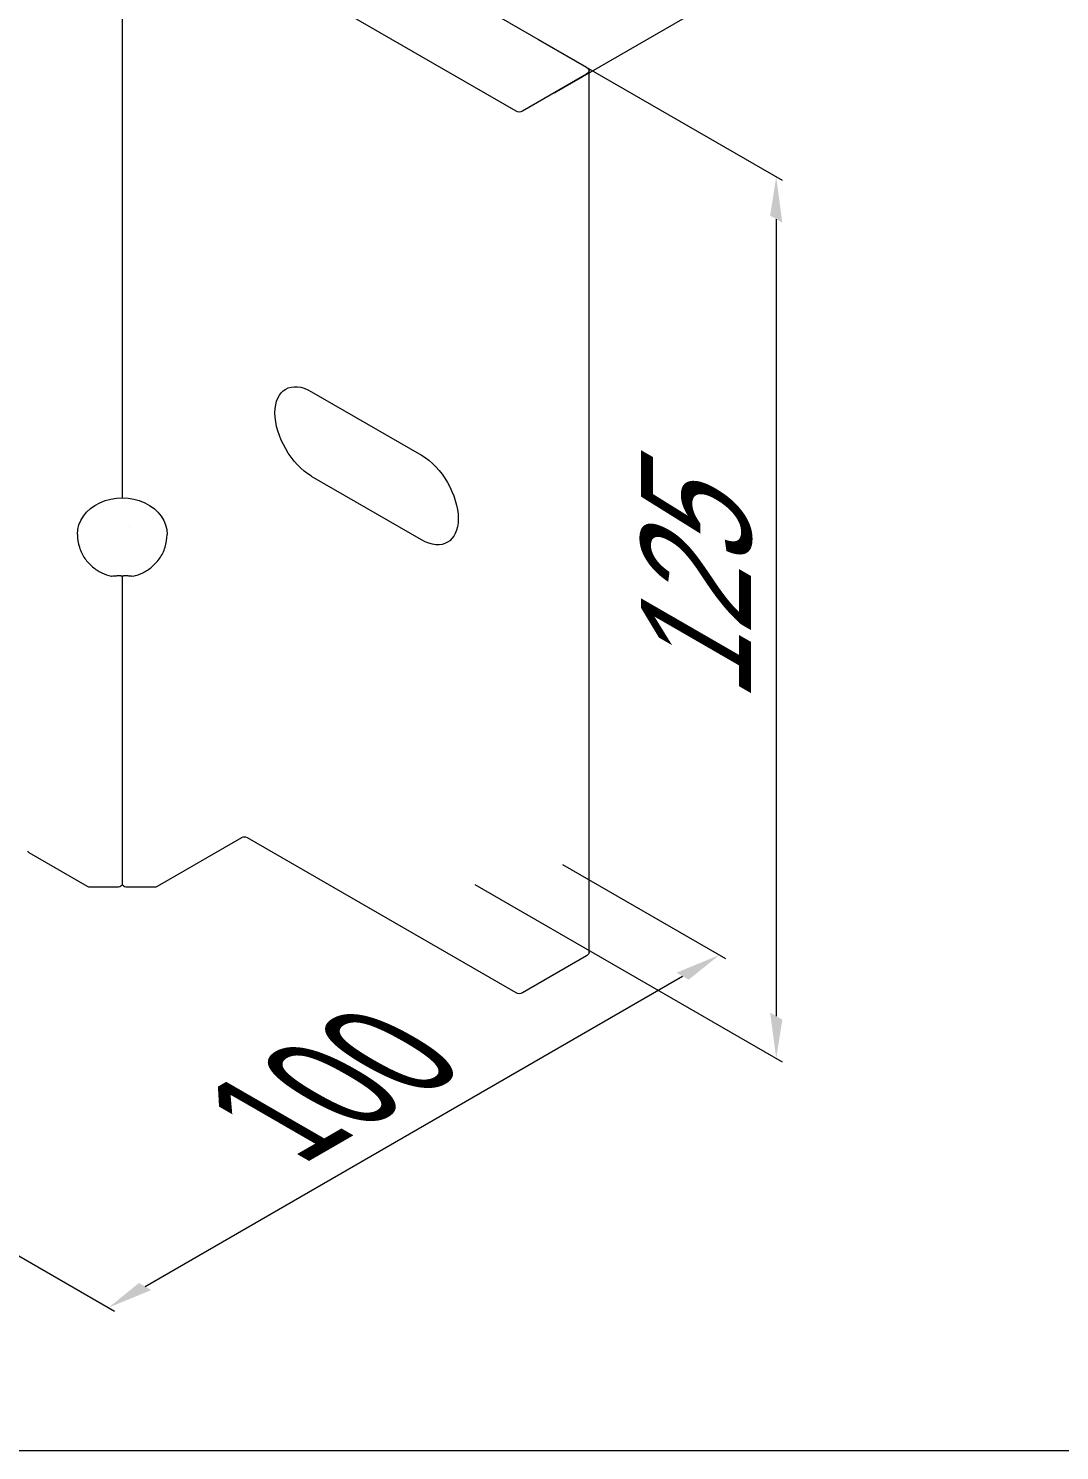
# Model space of a CAD drawing. Extents: x -37 to 4620, y -49 to 348.
# Drawn here: x 1790.93 to 1812.41, y 222.72 to 252.35 of the extents above; entities that cross this region are included whole.
import ezdxf

# ---------------------------------------------------------------- set-up
doc = ezdxf.new("R2010")
doc.units = 0
doc.header["$LTSCALE"] = 5
for name, color, linetype, lineweight in [('4', 160, 'CONTINUOUS', 18), ('PV-B6A89', 7, 'CONTINUOUS', 15), ('Рамки', 1, 'CONTINUOUS', 15)]:
    doc.layers.add(name, color=color, linetype=linetype, lineweight=lineweight)
doc.styles.add('18', font='russ.shx', dxfattribs={"width": 0.7, "height": 18})

msp = doc.modelspace()

# ---------------------------------------------------------------- linework, layer by layer
at = {"layer": '4', "extrusion": (-1.1e-15, 0.816497, 0.57735)}
for p, q in [((1801.886, 251.01, 52.688), (1806.323, 253.572, 49.065)), ((1802.057, 234.928, 39.577), (1805.449, 232.97, 42.347)), ((1793.357, 226.136, 52.012), (1804.558, 232.603, 42.866)), ((1781.665, 232.004, 43.712), (1792.721, 225.621, 52.739))]:
    msp.add_line(p, q, dxfattribs=at)
at = {"layer": '4', "extrusion": (-0.707107, -0.408248, 0.57735)}
for p, q in [((1801.548, 252.124, 51.112), (1806.635, 249.187, 55.266)), ((1806.508, 248.378, 54.539), (1806.508, 231.771, 42.796)), ((1800.229, 234.514, 37.046), (1806.635, 230.815, 42.276))]:
    msp.add_line(p, q, dxfattribs=at)
for points in [[(688.025, 1019.358, -1347.306), (688.279, 1019.613, -1347.306), (687.388, 1020.249, -1347.306)], [(702.407, 1004.976, -1347.306), (702.662, 1005.23, -1347.306), (703.298, 1004.339, -1347.306)]]:
    msp.add_solid(points, dxfattribs=at)
at = {"layer": '4', "extrusion": (-1.1e-15, 0.816497, 0.57735)}
for points in [[(-1804.431, -99.42, 214.668), (-1804.685, -99.166, 214.668), (-1805.322, -100.057, 214.668)], [(-1793.23, -88.22, 214.668), (-1793.485, -87.965, 214.668), (-1792.594, -87.329, 214.668)]]:
    msp.add_solid(points, dxfattribs=at)
at = {"layer": 'PV-B6A89', "extrusion": (-1.1e-15, 0.816497, 0.57735)}
for p, q in [((1793.963, 256.503, 36.462), (1802.554, 251.543, 36.462)), ((1801.09, 250.624, 36.462), (1795.49, 253.857, 36.462)), ((1792.881, 252.881, 36.462), (1792.881, 242.57, 36.462)), ((1802.554, 251.396, 36.462), (1801.218, 250.624, 36.462)), ((1802.607, 233.098, 36.462), (1802.607, 251.469, 36.462)), ((1796.827, 244.782, 36.462), (1799.118, 243.459, 36.462)), ((1799.118, 241.696, 36.462), (1796.827, 243.018, 36.462)), ((1792.853, 240.944, 36.462), (1792.857, 240.944, 36.462)), ((1792.881, 240.943, 36.462), (1792.881, 234.509, 36.462)), ((1792.908, 240.944, 36.462), (1792.905, 240.944, 36.462)), ((1795.363, 235.486, 36.462), (1793.607, 234.473, 36.462)), ((1801.09, 232.253, 36.462), (1795.49, 235.486, 36.462)), ((1792.154, 234.473, 36.462), (1790.94, 235.174, 36.462)), ((1792.803, 234.458, 36.462), (1792.218, 234.458, 36.462)), ((1792.881, 234.509, 36.462), (1792.851, 234.475, 36.462)), ((1792.911, 234.475, 36.462), (1792.881, 234.509, 36.462)), ((1793.544, 234.458, 36.462), (1792.959, 234.458, 36.462)), ((1802.554, 233.025, 36.462), (1801.218, 232.253, 36.462))]:
    msp.add_line(p, q, dxfattribs=at)
at = {"layer": 'PV-B6A89', "extrusion": (-5e-16, -4e-16, -1)}
for centre, major_axis, start_param, end_param in [((1802.427, 251.469, 36.462), (0.18, 0), -0.785398, 0.785398), ((1792.218, 234.509, 36.462), (-0.09, 0), -1.570796, -0.785398), ((1792.803, 234.489, 36.462), (-0.054, 0), -2.677945, -1.570796)]:
    msp.add_ellipse(centre, major_axis=major_axis, ratio=0.57735, start_param=start_param, end_param=end_param, dxfattribs=at)
at = {"layer": 'PV-B6A89', "extrusion": (-6e-16, -4e-16, -1)}
for centre, major_axis, start_param, end_param in [((1801.154, 250.661, 36.462), (-0.09, 0), -2.356194, -0.785398), ((1792.959, 234.489, 36.462), (-0.054, 0), -1.570796, -0.463648), ((1802.427, 233.098, 36.462), (0.18, 0), 0, 0.785398), ((1801.154, 232.29, 36.462), (-0.09, 0), -2.356194, -0.785398)]:
    msp.add_ellipse(centre, major_axis=major_axis, ratio=0.57735, start_param=start_param, end_param=end_param, dxfattribs=at)
at = {"layer": 'PV-B6A89', "extrusion": (-5e-16, -2e-16, -1)}
for centre, major_axis in [((1796.827, 243.9, 36.462), (-0.54, 0.935)), ((1799.118, 242.578, 36.462), (0.54, -0.935))]:
    msp.add_ellipse(centre, major_axis=major_axis, ratio=0.57735, start_param=-2.356194, end_param=0.785398, dxfattribs=at)
at = {"layer": 'PV-B6A89', "extrusion": (-5e-16, -3e-16, -1)}
msp.add_ellipse((1792.881, 241.806, 36.462), major_axis=(-0.935, 0), ratio=0.816497, start_param=0, end_param=3.141593, dxfattribs=at)
at = {"layer": 'PV-B6A89'}
msp.add_ellipse((1795.426, 235.45, 36.462), major_axis=(-0.09, 0), ratio=0.57735, start_param=-2.356194, end_param=-0.785398, dxfattribs=at)
at = {"layer": 'PV-B6A89', "extrusion": (-6e-16, -6e-16, -1)}
msp.add_ellipse((1791.004, 235.211, 36.462), major_axis=(-0.09, 0), ratio=0.57735, start_param=-0.785398, end_param=0, dxfattribs=at)
at = {"layer": 'PV-B6A89', "extrusion": (-6e-16, -1e-16, -1)}
msp.add_ellipse((1793.544, 234.509, 36.462), major_axis=(-0.09, 0), ratio=0.57735, start_param=-2.356194, end_param=-1.570796, dxfattribs=at)
at = {"layer": 'PV-B6A89'}
for points, knots in [([(1791.946, 241.806, 36.462), (1791.946, 241.715, 36.462), (1791.96, 241.625, 36.462), (1792.015, 241.456, 36.462), (1792.054, 241.378, 36.462), (1792.149, 241.241, 36.462), (1792.204, 241.182, 36.462), (1792.323, 241.082, 36.462), (1792.387, 241.041, 36.462), (1792.518, 240.977, 36.462), (1792.585, 240.953, 36.462), (1792.653, 240.937, 36.462)], [1.570796, 1.570796, 1.570796, 1.570796, 1.828037, 1.828037, 2.085279, 2.085279, 2.34252, 2.34252, 2.599761, 2.599761, 2.857002, 2.857002, 2.857002, 2.857002]), ([(1793.109, 240.937, 36.462), (1793.177, 240.953, 36.462), (1793.244, 240.977, 36.462), (1793.375, 241.041, 36.462), (1793.439, 241.082, 36.462), (1793.557, 241.182, 36.462), (1793.613, 241.241, 36.462), (1793.708, 241.378, 36.462), (1793.747, 241.456, 36.462), (1793.802, 241.625, 36.462), (1793.816, 241.715, 36.462), (1793.816, 241.806, 36.462)], [3.426441, 3.426441, 3.426441, 3.426441, 3.683421, 3.683421, 3.940663, 3.940663, 4.197905, 4.197905, 4.455147, 4.455147, 4.712389, 4.712389, 4.712389, 4.712389]), ([(1792.853, 240.944, 36.462), (1792.839, 240.944, 36.462), (1792.824, 240.944, 36.462), (1792.795, 240.944, 36.462), (1792.782, 240.943, 36.462), (1792.757, 240.942, 36.462), (1792.745, 240.941, 36.462), (1792.723, 240.939, 36.462), (1792.714, 240.938, 36.462), (1792.699, 240.936, 36.462), (1792.694, 240.935, 36.462), (1792.688, 240.935, 36.462)], [0, 0, 0, 0, 0.247824, 0.247824, 0.499124, 0.499124, 0.772897, 0.772897, 1.088342, 1.088342, 1.449247, 1.449247, 1.449247, 1.449247]), ([(1792.853, 240.944, 36.462), (1792.857, 240.944, 36.462), (1792.861, 240.943, 36.462), (1792.868, 240.943, 36.462), (1792.872, 240.943, 36.462), (1792.879, 240.943, 36.462), (1792.883, 240.943, 36.462), (1792.89, 240.943, 36.462), (1792.894, 240.943, 36.462), (1792.901, 240.943, 36.462), (1792.905, 240.944, 36.462), (1792.908, 240.944, 36.462)], [3.11090104, 3.11090104, 3.11090104, 3.11090104, 3.12317768, 3.12317768, 3.13545433, 3.13545433, 3.14773098, 3.14773098, 3.16000762, 3.16000762, 3.17228427, 3.17228427, 3.17228427, 3.17228427]), ([(1793.074, 240.935, 36.462), (1793.069, 240.935, 36.462), (1793.065, 240.936, 36.462), (1793.05, 240.938, 36.462), (1793.036, 240.939, 36.462), (1793.009, 240.941, 36.462), (1793, 240.942, 36.462), (1792.976, 240.943, 36.462), (1792.959, 240.944, 36.462), (1792.93, 240.944, 36.462), (1792.919, 240.944, 36.462), (1792.908, 240.944, 36.462)], [0.000552, 0.000552, 0.000552, 0.000552, 0.282274, 0.282274, 0.765057, 0.765057, 0.956575, 0.956575, 1.26746, 1.26746, 1.447889, 1.447889, 1.447889, 1.447889])]:
    msp.add_open_spline(points, degree=3, knots=knots, dxfattribs=at)
at = {"layer": 'PV-B6A89', "extrusion": (-3.59004e-05, 0.000108583, 1)}
msp.add_open_spline([(1793.024, 241.964, 36.462), (1793.024, 241.964, 36.462), (1793.024, 241.964, 36.462), (1793.024, 241.964, 36.462)], degree=3, dxfattribs=at)
at = {"layer": 'PV-B6A89'}
msp.add_open_spline([(1792.688, 240.935, 36.462), (1792.677, 240.934, 36.462), (1792.664, 240.934, 36.462), (1792.653, 240.937, 36.462)], degree=3, dxfattribs=at)
at = {"layer": 'PV-B6A89', "extrusion": (1.3487e-12, 7.11043e-11, -1)}
msp.add_open_spline([(1793.109, 240.937, 36.462), (1793.097, 240.934, 36.462), (1793.085, 240.934, 36.462), (1793.074, 240.935, 36.462)], degree=3, dxfattribs=at)
at = {"layer": 'Рамки', "linetype": 'Continuous'}
msp.add_line((1700, 222.718), (1864.803, 222.719), dxfattribs=at)

# ---------------------------------------------------------------- texts
at = {"layer": '4', "extrusion": (-0.707107, -0.408248, 0.57735), "insert": (1804.853, 241.03, 47.316), "char_height": 3.24, "attachment_point": 5, "text_direction": (0, 0.816497, 0.57735), "style": '18'}
msp.add_mtext('\\A1;125', dxfattribs=at)
at = {"layer": '4', "extrusion": (-1.1e-15, 0.816497, 0.57735), "insert": (1797.27, 230.343, 46.061), "char_height": 3.24, "attachment_point": 5, "text_direction": (0.707107, 0.408248, -0.57735), "style": '18'}
msp.add_mtext('\\A1;100', dxfattribs=at)

doc.saveas('drawing.dxf')
